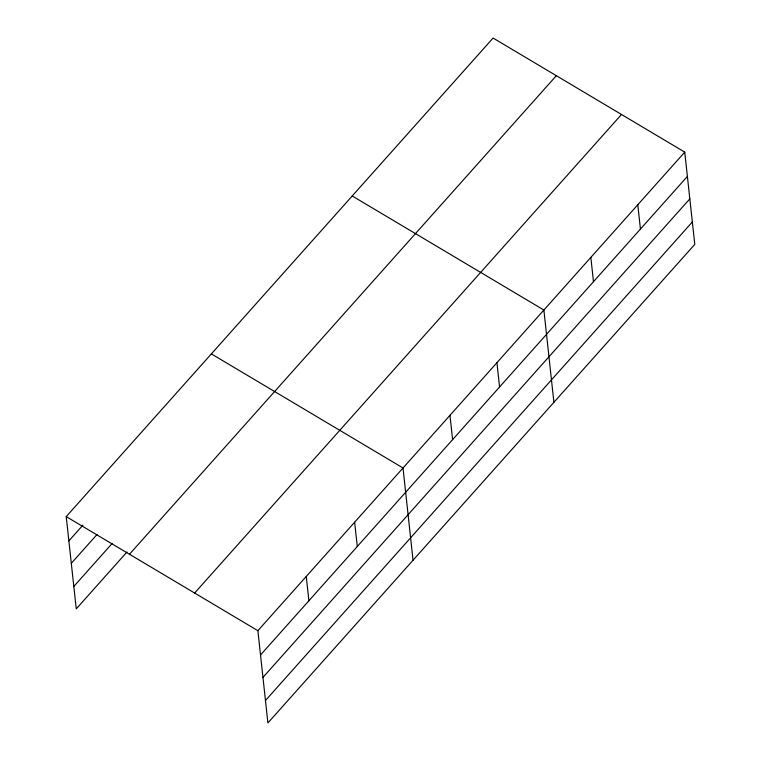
<?xml version="1.0" encoding="UTF-8"?>
<svg xmlns="http://www.w3.org/2000/svg" width="761" height="761" viewBox="0 0 761 761"><rect width="100%" height="100%" fill="white"/><g stroke="black" fill="none" stroke-linecap="round" stroke-linejoin="round"><path stroke-width="1.14" d="M126.973 552.01L76.252 608.876L66.226 516.605L493.099 38.05L684.748 152.124L694.774 244.395L267.901 722.95L257.884 630.688L684.748 152.124M68.871 540.9L82.911 525.157M71.306 563.33L97.056 534.469M73.817 586.446L112.048 543.582M129.475 554.255L556.339 75.7M194.635 593.038L621.499 114.483M260.519 654.983L687.392 176.428M262.954 677.414L689.827 198.859M265.465 700.52L692.339 221.965M352.229 195.977L543.887 310.05L553.903 402.322M211.368 353.894L403.016 467.977L413.042 560.239M66.226 516.605L257.884 630.688M637.794 204.766L640.429 229.071M590.84 257.408L593.475 281.703M496.923 362.693L499.568 386.988M449.97 415.335L452.614 439.63M354.636 522.208L357.28 546.512M306.255 576.448L308.899 600.743"/></g></svg>
